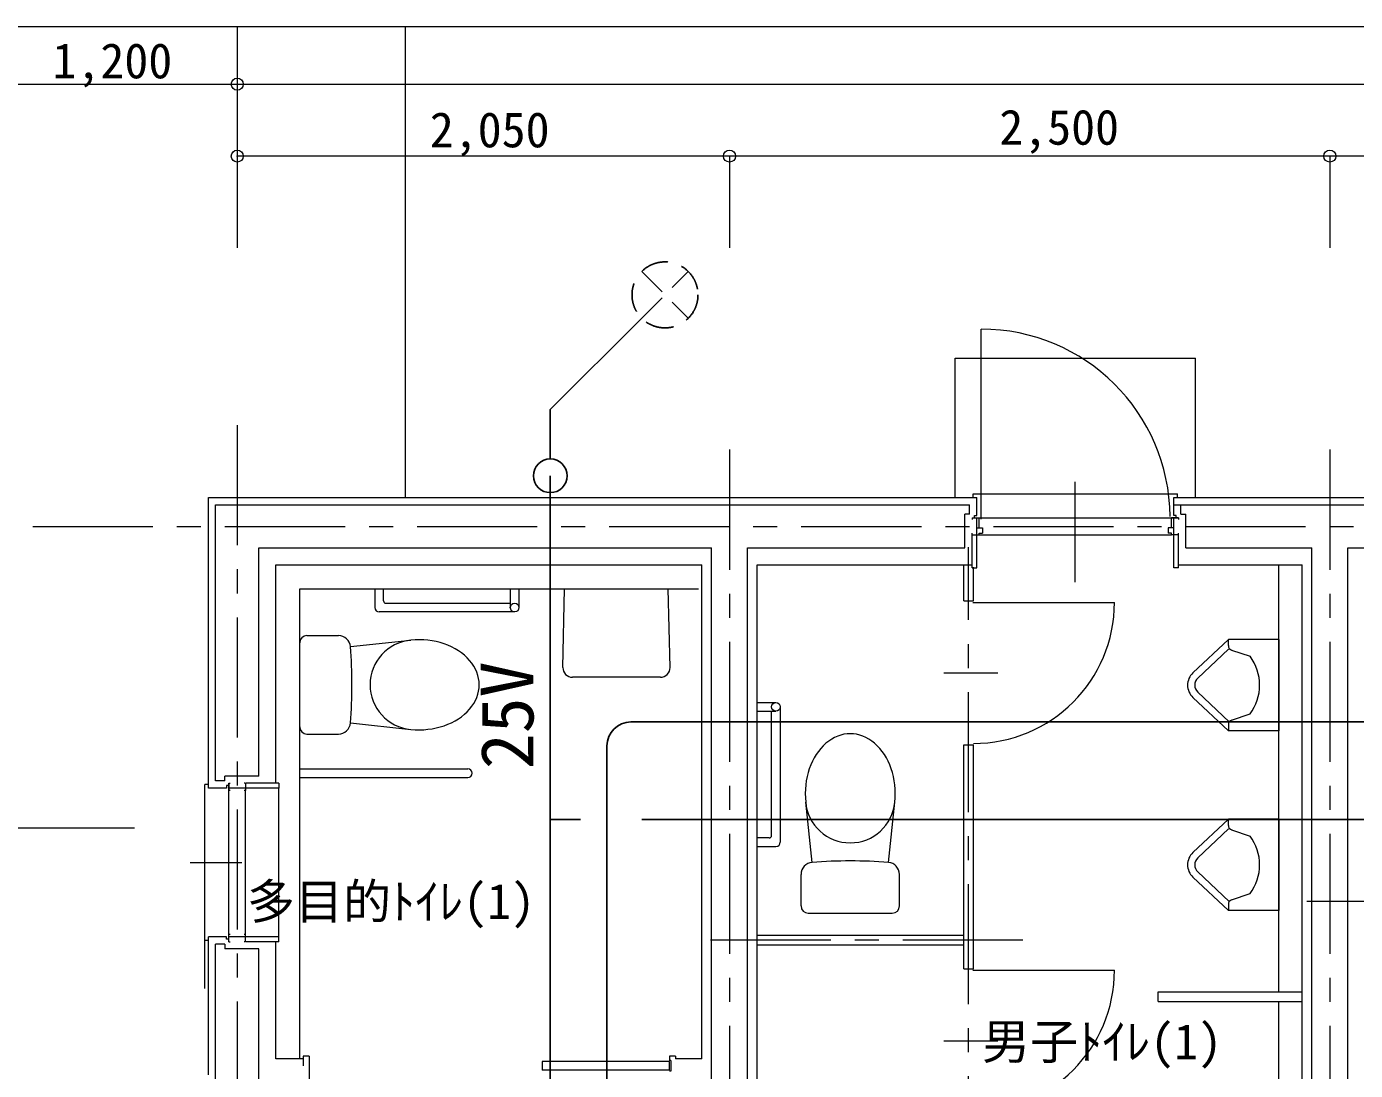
# Model space of a CAD drawing. Units: millimetres, scale not verified. Extents: x -19928 to 19928, y -13899 to 13899.
# Drawn here: x -4622 to 912, y -2806 to 1542 of the extents above; entities that cross this region are included whole.
import ezdxf
from ezdxf.enums import TextEntityAlignment as Align

# ---------------------------------------------------------------- set-up
doc = ezdxf.new("R2010")
doc.units = ezdxf.units.MM
doc.header["$LTSCALE"] = 100
doc.header["$PDMODE"] = 32
doc.header["$PDSIZE"] = 50
doc.linetypes.add('CHAIN1', pattern=[8, 5, -1, 1, -1])
doc.linetypes.add('DASHED1', pattern=[1.8, 1.2, -0.6])
for name, color, linetype, lineweight in [('0-0_躯体', 4, 'Continuous', 9), ('0-2_排水', 3, 'DASHED1', 25), ('0-5_冷媒', 2, 'Continuous', 25), ('0-6_ﾄﾞﾚﾝ', 2, 'Continuous', 25), ('0-C_部品', 3, 'Continuous', 25)]:
    doc.layers.add(name, color=color, linetype=linetype, lineweight=lineweight)
doc.styles.add('ＭＳ ゴシック', font='')
doc.styles.get('ＭＳ ゴシック').set_extended_font_data('MS Gothic')

msp = doc.modelspace()

# ---------------------------------------------------------------- linework, layer by layer
at = {"layer": '0-0_躯体'}
for p, q in [((-4944.2, 1541.8), (8705.8, 1541.8)), ((-3744.2, 1541.8), (-3744.2, 1002.3)), ((-3044.2, -419.7), (-3044.2, 1541.8)), ((-645.6, -509.4), (-645.6, 281.5)), ((-754.2, 160.3), (245.8, 160.3)), ((-754.2, -419.7), (-754.2, 160.3)), ((245.8, -419.7), (245.8, 160.3)), ((-254.2, -772.3), (-254.2, -353.8)), ((-3864.2, -419.7), (-664.2, -419.7)), ((-3864.2, -1629.7), (-3864.2, -419.7)), ((-679.2, -404.7), (170.8, -404.7)), ((-679.2, -419.7), (-679.2, -404.7)), ((-664.2, -494.7), (-664.2, -419.7)), ((155.8, -419.7), (1145.8, -419.7)), ((155.8, -494.7), (155.8, -419.7)), ((170.8, -419.7), (170.8, -404.7)), ((-3834.2, -449.7), (-694.2, -449.7)), ((-3834.2, -1599.7), (-3834.2, -449.7)), ((-694.2, -488.7), (-714.2, -488.7)), ((-714.2, -629.7), (-714.2, -488.7)), ((-694.2, -488.7), (-694.2, -449.7)), ((155.8, -449.7), (1115.8, -449.7)), ((185.8, -488.7), (185.8, -449.7)), ((185.8, -488.7), (205.8, -488.7)), ((205.8, -629.7), (205.8, -488.7)), ((-684.2, -504.7), (-684.2, -510.8)), ((-684.2, -504.7), (-654.2, -504.7)), ((-664.2, -574.7), (-664.2, -504.7)), ((-664.2, -546.2), (-641, -546.2)), ((-654.2, -546.3), (-654.2, -504.7)), ((-654.2, -504.7), (145.8, -504.7)), ((-641, -546.2), (-641, -568.6)), ((155.8, -546.2), (132.5, -546.2)), ((132.5, -546.2), (132.5, -568.6)), ((145.8, -545.9), (145.8, -504.7)), ((155.8, -574.7), (155.8, -504.7)), ((175.8, -504.7), (175.8, -510.8)), ((-684.2, -574.7), (-684.2, -568.6)), ((-684.2, -574.7), (-654.2, -574.7)), ((-684.2, -712.2), (-684.2, -576.6)), ((-664.2, -712.2), (-664.2, -576.6)), ((-654.2, -568.6), (-641, -568.6)), ((-654.2, -574.7), (-654.2, -568.6)), ((-654.2, -574.7), (145.8, -574.7)), ((145.8, -568.6), (132.5, -568.6)), ((145.8, -574.7), (145.8, -568.6)), ((175.8, -574.7), (145.8, -574.7)), ((155.8, -712.2), (155.8, -576.6)), ((175.8, -574.7), (175.8, -568.6)), ((175.8, -712.2), (175.8, -576.6)), ((-3654.2, -629.7), (-1769.2, -629.7)), ((-3654.2, -1579.7), (-3654.2, -629.7)), ((-1769.2, -2879.7), (-1769.2, -629.7)), ((-1619.2, -629.7), (-714.2, -629.7)), ((-1619.2, -3864.7), (-1619.2, -629.7)), ((205.8, -629.7), (730.8, -629.7)), ((730.8, -3864.7), (730.8, -629.7)), ((880.8, -629.7), (1095.8, -629.7)), ((880.8, -3864.7), (880.8, -629.7)), ((-3583.7, -700.2), (-1809.7, -700.2)), ((-3583.7, -1609.7), (-3583.7, -700.2)), ((-1809.7, -2757.7), (-1809.7, -700.2)), ((-1578.7, -700.2), (-684.2, -700.2)), ((-1578.7, -3824.2), (-1578.7, -700.2)), ((-718.7, -850.2), (-718.7, -701.9)), ((-684.2, -712.2), (-664.2, -712.2)), ((-678.7, -850.2), (-678.7, -710.3)), ((175.8, -712.2), (155.8, -712.2)), ((175.8, -700.2), (690.3, -700.2)), ((593.3, -2478.9), (593.3, -700.2)), ((690.3, -3824.2), (690.3, -700.2)), ((-3483.7, -800.2), (-1823, -800.2)), ((-3483.7, -2757.7), (-3483.7, -800.2)), ((-3171.1, -800.2), (-3171.1, -878.2)), ((-3135.1, -850.2), (-3135.1, -800.2)), ((-2607.1, -800.2), (-2607.1, -878.2)), ((-2571.1, -800.2), (-2571.1, -876.7)), ((-1942, -1127.3), (-1949.1, -800.2)), ((-3125.1, -860.2), (-2607.7, -860.2)), ((-718.7, -850.2), (-678.7, -850.2)), ((-680.5, -856.4), (-91.1, -856.4)), ((-2588.8, -896.2), (-3153.1, -896.2)), ((-3454, -994.6), (-3322.7, -994.6)), ((-3484, -1374.6), (-3484, -1024.6)), ((-3272.9, -1040.6), (-3021.8, -1013.9)), ((383.3, -1011), (235.3, -1149.9)), ((383.3, -1011), (235.3, -1149.9)), ((384.2, -1051.3), (255.9, -1171.8)), ((384.2, -1051.3), (255.9, -1171.8)), ((383.3, -1036.5), (383.3, -1011)), ((593.3, -1011), (383.3, -1011)), ((383.3, -1036.5), (383.3, -1011)), ((593.3, -1011), (383.3, -1011)), ((396.9, -1055.5), (473.3, -1081)), ((396.9, -1055.5), (473.3, -1081)), ((-802.3, -1150.2), (-577.4, -1150.2)), ((-1982, -1168.2), (-2348.2, -1168.2)), ((383.3, -1391), (235.3, -1252)), ((383.3, -1391), (235.3, -1252)), ((387.2, -1353.5), (255.9, -1230.1)), ((387.2, -1353.5), (255.9, -1230.1)), ((-1578.7, -1273.1), (-1502.3, -1273.1)), ((-1578.7, -1309.1), (-1500.7, -1309.1)), ((-1518.7, -1827.1), (-1518.7, -1309.7)), ((-1482.7, -1290.8), (-1482.7, -1855.1)), ((396.9, -1346.4), (473.3, -1321)), ((396.9, -1346.4), (473.3, -1321)), ((-3272.9, -1358.6), (-3021.8, -1385.2)), ((383.3, -1365.4), (383.3, -1391)), ((383.3, -1365.4), (383.3, -1391)), ((-3454, -1404.6), (-3322.7, -1404.6)), ((-718.7, -2382.2), (-718.7, -1450.2)), ((-718.7, -1450.2), (-678.7, -1450.2)), ((-678.7, -2382.2), (-678.7, -1450.2)), ((-3795.3, -1599.7), (-3834.2, -1599.7)), ((-3795.3, -1599.7), (-3795.3, -1579.7)), ((-3654.2, -1579.7), (-3795.3, -1579.7)), ((-3483.7, -1550.2), (-2783.7, -1550.2)), ((-3483.7, -1586.2), (-2783.7, -1586.2)), ((-3879.2, -2464.7), (-3879.2, -1614.7)), ((-3864.2, -1614.7), (-3879.2, -1614.7)), ((-3789.2, -1629.7), (-3864.2, -1629.7)), ((-3779.2, -1609.7), (-3773.1, -1609.7)), ((-3709.2, -1629.7), (-3779.2, -1629.7)), ((-3779.2, -2239.7), (-3779.2, -1639.7)), ((-3773.7, -1639.7), (-3779.2, -1639.7)), ((-3709.2, -1609.7), (-3715.3, -1609.7)), ((-3709.2, -1639.7), (-3715.3, -1639.7)), ((-3709.2, -1609.7), (-3709.2, -1639.7)), ((-3709.2, -2239.7), (-3709.2, -1639.7)), ((-3571.7, -1609.7), (-3707.3, -1609.7)), ((-3571.7, -1629.7), (-3707.3, -1629.7)), ((-3571.7, -1609.7), (-3571.7, -1629.7)), ((-3571.7, -2249.7), (-3571.7, -1629.7)), ((-1350.4, -1939.5), (-1377.1, -1688.5)), ((-1032.4, -1939.5), (-1005.8, -1688.5)), ((383.3, -1759.5), (235.3, -1898.5)), ((383.3, -1759.5), (235.3, -1898.5)), ((383.3, -1785.1), (383.3, -1759.5)), ((593.3, -1759.5), (383.3, -1759.5)), ((383.3, -1785.1), (383.3, -1759.5)), ((593.3, -1759.5), (383.3, -1759.5)), ((384.2, -1799.8), (255.9, -1920.3)), ((384.2, -1799.8), (255.9, -1920.3)), ((396.9, -1804), (473.3, -1829.5)), ((396.9, -1804), (473.3, -1829.5)), ((-1528.7, -1837.1), (-1578.7, -1837.1)), ((-1578.7, -1873.1), (-1500.7, -1873.1)), ((-3940.3, -1939.7), (-3725.5, -1939.7)), ((-1396.4, -2120.6), (-1396.4, -1989.4)), ((-986.4, -2120.6), (-986.4, -1989.4)), ((387.2, -2102), (255.9, -1978.6)), ((387.2, -2102), (255.9, -1978.6)), ((383.3, -2139.5), (235.3, -2000.5)), ((383.3, -2139.5), (235.3, -2000.5)), ((396.9, -2094.9), (473.3, -2069.5)), ((396.9, -2094.9), (473.3, -2069.5)), ((-1366.4, -2150.6), (-1016.4, -2150.6)), ((383.3, -2113.9), (383.3, -2139.5)), ((383.3, -2113.9), (383.3, -2139.5)), ((-3864.2, -2264.7), (-3879.2, -2264.7)), ((-3864.2, -2823.8), (-3864.2, -2249.7)), ((-3789.2, -2249.7), (-3864.2, -2249.7)), ((-3779.2, -2269.7), (-3779.2, -2239.7)), ((-3773.7, -2239.7), (-3779.2, -2239.7)), ((-3709.2, -2249.7), (-3779.2, -2249.7)), ((-3709.2, -2239.7), (-3715.3, -2239.7)), ((-3709.2, -2269.7), (-3709.2, -2239.7)), ((-3571.7, -2249.7), (-3707.3, -2249.7)), ((-3571.7, -2269.7), (-3571.7, -2249.7)), ((-1581.7, -2242.2), (-718.7, -2242.2)), ((-3834.2, -2849.7), (-3834.2, -2279.7)), ((-3795.3, -2279.7), (-3834.2, -2279.7)), ((-3795.3, -2279.7), (-3795.3, -2299.7)), ((-3654.2, -2299.7), (-3795.3, -2299.7)), ((-3779.2, -2269.7), (-3773.1, -2269.7)), ((-3709.2, -2269.7), (-3715.3, -2269.7)), ((-3571.7, -2269.7), (-3707.3, -2269.7)), ((-3654.2, -2849.7), (-3654.2, -2299.7)), ((-3583.7, -2757.7), (-3583.7, -2269.7)), ((-1581.7, -2282.2), (-718.7, -2282.2)), ((-718.7, -2382.2), (-678.7, -2382.2)), ((-680.5, -2388.4), (-91.1, -2388.4)), ((90.3, -2518.9), (90.3, -2478.9)), ((90.3, -2478.9), (690.3, -2478.9)), ((90.3, -2518.9), (690.3, -2518.9)), ((593.3, -3824.2), (593.3, -2518.9)), ((-802.3, -2682.2), (-577.4, -2682.2)), ((-3469.2, -2757.7), (-3583.7, -2757.7)), ((-3469.2, -2745.7), (-3469.2, -2786.1)), ((-3444.2, -2745.7), (-3469.2, -2745.7)), ((-3444.2, -2745.7), (-3444.2, -2854.7)), ((-1944.2, -2745.7), (-1944.2, -2763.7)), ((-1919.2, -2745.7), (-1944.2, -2745.7)), ((-1939.2, -2763.7), (-1944.2, -2763.7)), ((-1919.2, -2745.7), (-1919.2, -2757.7)), ((-1809.7, -2757.7), (-1919.2, -2757.7)), ((-2474.2, -2768.2), (-2474.2, -2804.2)), ((-1944.2, -2768.2), (-2474.2, -2768.2)), ((-1944.2, -2804.2), (-2474.2, -2804.2)), ((-1944.2, -2804.2), (-1944.2, -2768.2))]:
    msp.add_line(p, q, dxfattribs=at)
at = {"layer": '0-0_躯体', "linetype": 'CHAIN1'}
for p, q in [((-3744.2, -118.7), (-3744.2, -3260.6)), ((-1694.2, -220.2), (-1694.2, -4162.8)), ((805.8, -220.2), (805.8, -4162.8)), ((-4595.4, -539.7), (8911.6, -539.7)), ((-698.7, -4129.7), (-698.7, -626.6)), ((-11072.5, -1794.7), (-4141.7, -1794.7)), ((710.6, -2100.2), (2980.4, -2100.2)), ((-1772.9, -2262.2), (-410.6, -2262.2))]:
    msp.add_line(p, q, dxfattribs=at)
at = {"layer": '0-0_躯体'}
for points in [[(-4944.2, 1302), (-3744.2, 1302), (8705.8, 1302)], [(-1694.2, 1002.3), (-3744.2, 1002.3), (-3744.2, 619.6)], [(805.8, 1002.3), (-1694.2, 1002.3), (-1694.2, 619.6)], [(2905.8, 1002.3), (805.8, 1002.3), (805.8, 619.6)], [(-674.2, -504.7), (-674.2, -494.7), (-664.2, -494.7)], [(165.8, -504.7), (165.8, -494.7), (155.8, -494.7)], [(145.8, -504.7), (175.8, -504.7), (145.8, -504.7)], [(-2388.2, -1127.3), (-2381.1, -800.2), (-1949.1, -800.2)], [(593.3, -1011), (593.3, -1391), (383.3, -1391)], [(593.3, -1011), (593.3, -1391), (383.3, -1391)], [(-3779.2, -1619.7), (-3789.2, -1619.7), (-3789.2, -1629.7)], [(-3779.2, -1639.7), (-3779.2, -1609.7), (-3779.2, -1639.7)], [(593.3, -1759.5), (593.3, -2139.5), (383.3, -2139.5)], [(593.3, -1759.5), (593.3, -2139.5), (383.3, -2139.5)], [(-3779.2, -2259.7), (-3789.2, -2259.7), (-3789.2, -2249.7)], [(-1939.2, -2763.7), (-1939.2, -2808.7), (-1944.2, -2808.7)]]:
    msp.add_lwpolyline(points, dxfattribs=at)
for centre in [(-2589, -878.2), (-1500.8, -1291)]:
    msp.add_circle(centre, 18, dxfattribs=at)
for centre, radius, start, end in [((-645.6, -504.7), 786.2, 0.4828, 90), ((-3153.1, -878.2), 18, 180, 270), ((-3125.1, -850.2), 10, 180, 270), ((-678.7, -856.4), 587.7, 270.008, 360), ((-3454, -1024.6), 30, 90, 180), ((-3322.7, -1044.6), 50, 4.5841, 90), ((-5255.9, -1199.6), 1989.4, 355.4159, 4.5841), ((-3004.7, -1199.6), 186.4, 95.269, 264.731), ((403.3, -1036.5), 20, 180, 251.5648), ((403.3, -1036.5), 20, 180, 251.5648), ((313.3, -1201), 200, 323.1301, 36.87), ((313.3, -1201), 200, 323.1301, 36.87), ((-2348.2, -1128.2), 40, 178.7548, 270), ((-1982, -1128.2), 40, 270, 1.2453), ((283.3, -1201), 70, 133.214, 226.7861), ((283.3, -1201), 70, 133.214, 226.7861), ((283.3, -1201), 40, 133.214, 226.7861), ((283.3, -1201), 40, 133.214, 226.7861), ((-3454, -1374.6), 30, 180, 270), ((-3322.7, -1354.6), 50, 270, 355.4159), ((403.3, -1365.4), 20, 108.4347, 180), ((403.3, -1365.4), 20, 108.4347, 180), ((-2783.7, -1568.2), 18, 270, 90), ((-1191.4, -1671.3), 186.4, 185.269, 354.731), ((403.3, -1785.1), 20, 180, 251.5648), ((403.3, -1785.1), 20, 180, 251.5648), ((-1528.7, -1827.1), 10, 270, 0), ((-1500.7, -1855.1), 18, 270, 0), ((313.3, -1949.5), 200, 323.1301, 36.87), ((313.3, -1949.5), 200, 323.1301, 36.87), ((-1191.4, -3922.5), 1989.4, 85.4159, 94.5841), ((283.3, -1949.5), 70, 133.214, 226.7861), ((283.3, -1949.5), 70, 133.214, 226.7861), ((283.3, -1949.5), 40, 133.214, 226.7861), ((283.3, -1949.5), 40, 133.214, 226.7861), ((-1346.4, -1989.4), 50, 94.5841, 180), ((-1036.4, -1989.4), 50, 0, 85.4159), ((403.3, -2113.9), 20, 108.4347, 180), ((403.3, -2113.9), 20, 108.4347, 180), ((-1366.4, -2120.6), 30, 180, 270), ((-1016.4, -2120.6), 30, 270, 0), ((-678.7, -2388.4), 587.7, 270.008, 360)]:
    msp.add_arc(centre, radius, start, end, dxfattribs=at)
for centre, major_axis in [((-2986.8, -1199.6), (250, 0)), ((-1191.4, -1653.4), (0, 250))]:
    msp.add_ellipse(centre, major_axis=major_axis, ratio=0.75, start_param=4.571776, end_param=7.994594, dxfattribs=at)
for p in [(-3744.2, 1302), (-3744.2, 1002.3), (-1694.2, 1002.3), (805.8, 1002.3)]:
    msp.add_point(p, dxfattribs=at)
at = {"layer": '0-2_排水'}
for p, q in [((-2060, 521.4), (-1865.8, 327.2)), ((-2060, 327.2), (-1865.8, 521.4))]:
    msp.add_line(p, q, dxfattribs=at)
msp.add_circle((-1962.9, 424.3), 137.4, dxfattribs=at)
at = {"layer": '0-5_冷媒'}
for p, q in [((1383, -1354.5), (-2104.8, -1354.5)), ((-2204.8, -1454.5), (-2204.8, -4139.1))]:
    msp.add_line(p, q, dxfattribs=at)
msp.add_circle((-2440.6, -329.1), 70.3, dxfattribs=at)
msp.add_arc((-2104.8, -1454.5), 100, 90, 179.9994, dxfattribs=at)
at = {"layer": '0-6_ﾄﾞﾚﾝ'}
for p, q in [((-2060, 327.2), (-2440.6, -53.3)), ((-2440.6, -258.8), (-2440.6, -53.3)), ((-2440.6, -4139.1), (-2440.6, -329.1)), ((-2314.8, -1761.1), (-2440.6, -1761.1)), ((1383, -1761.1), (-2058.8, -1761.1))]:
    msp.add_line(p, q, dxfattribs=at)

# ---------------------------------------------------------------- texts
at = {"layer": '0-0_躯体', "style": 'ＭＳ ゴシック'}
for s, p in [('1,200', (-4513.6, 1282.2)), ('2,050', (-2942.3, 994.9)), ('2,500', (-570.7, 1005.7)), ('多目的ﾄｲﾚ(1)', (-3703.3, -2219)), ('男子ﾄｲﾚ(1)', (-642.1, -2802.8))]:
    msp.add_text(s, height=146.6, dxfattribs=at).set_placement(p, align=Align.BOTTOM_LEFT)
at = {"layer": '0-C_部品', "style": 'ＭＳ ゴシック'}
msp.add_text('25V', height=219.9, rotation=90, dxfattribs=at).set_placement((-2444.6, -1551.2), align=Align.BOTTOM_LEFT)

doc.saveas('drawing.dxf')
